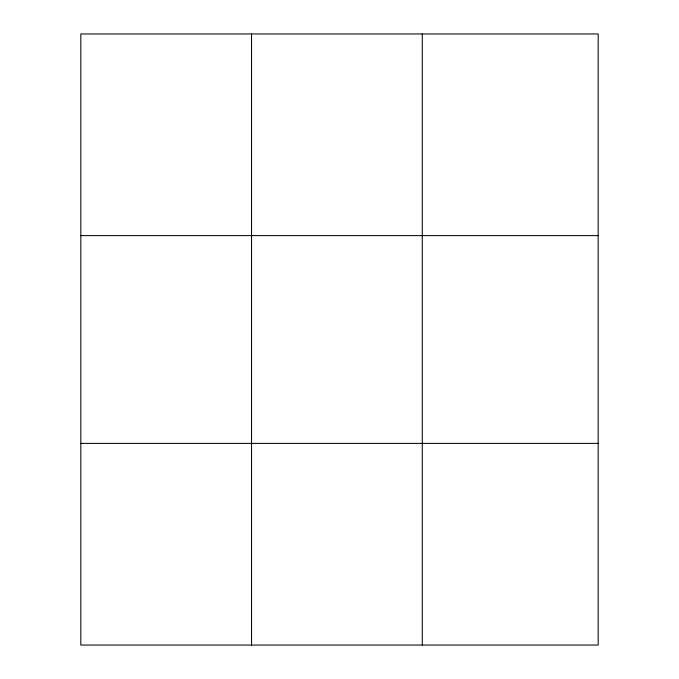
<?xml version="1.0" encoding="UTF-8"?>
<svg xmlns="http://www.w3.org/2000/svg" width="679" height="679" viewBox="0 0 679 679"><rect width="100%" height="100%" fill="white"/><g stroke="black" fill="none" stroke-linecap="round" stroke-linejoin="round"><path stroke-width="1.02" d="M251.544 33.95L251.544 645.05M422.279 33.95L422.279 645.05M598.182 235.613L598.182 33.95L80.818 33.95L80.818 645.05L598.182 645.05L598.182 235.613L80.818 235.613M80.818 443.387L598.182 443.387"/></g></svg>
